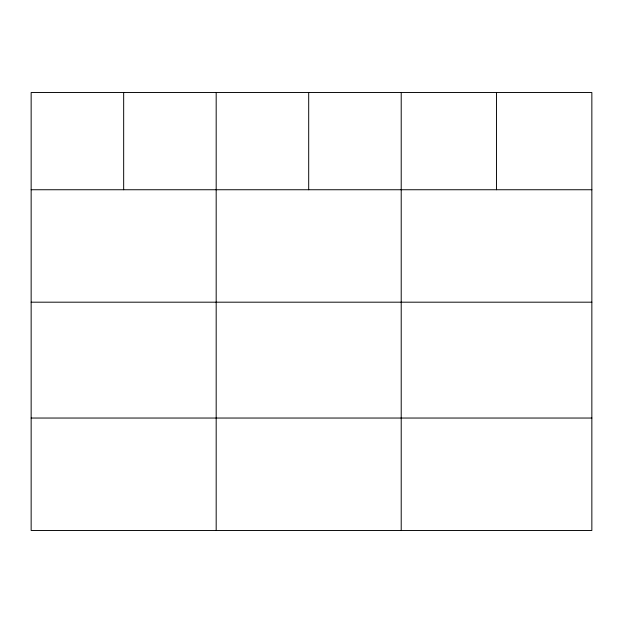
<?xml version="1.0" encoding="UTF-8"?>
<svg xmlns="http://www.w3.org/2000/svg" width="623" height="623" viewBox="0 0 623 623"><rect width="100%" height="100%" fill="white"/><g stroke="black" fill="none" stroke-linecap="round" stroke-linejoin="round"><path stroke-width="0.93" d="M591.85 189.742L591.85 530.485L31.15 530.485L31.15 92.516L591.85 92.516L591.85 189.742L31.15 189.742M31.15 302.186L591.85 302.186M31.15 418.041L591.85 418.041M496.531 92.516L496.531 189.742M401.212 92.516L401.212 530.485M308.697 92.516L308.697 189.742M216.181 92.516L216.181 530.485M123.666 92.516L123.666 189.742"/></g></svg>
